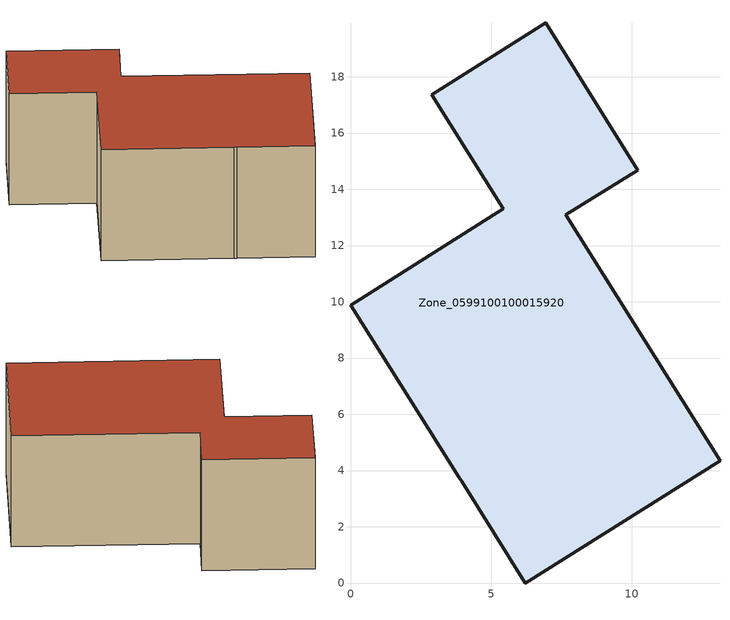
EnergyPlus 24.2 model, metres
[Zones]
Zone_0599100100015920
 floor ground (C_G): 13.14,4.34 6.21,0 3.96,3.62 3.87,3.73 0,9.88 5.44,13.3 2.88,17.36 6.94,19.91 10.22,14.68 7.66,13.09 z0
 wall outside (C_F): 13.14,4.34 7.66,13.09 10.22,14.68 6.94,19.91 2.88,17.36 5.44,13.3 0,9.88 3.87,3.73 3.96,3.62 6.21,0 13.14,4.34 z0:6.94
 roof outside (C_R): 6.21,0 13.14,4.34 7.66,13.09 10.22,14.68 6.94,19.91 2.88,17.36 5.44,13.3 0,9.88 3.87,3.73 3.96,3.62 z6.94
[BUILDING]
Pand.0599100100015920: North Axis=0; Terrain=City; Loads Convergence Tolerance Value=0.04; Temperature Convergence Tolerance Value=0.4; Solar Distribution=FullExterior; Maximum Number of Warmup Days=25; Minimum Number of Warmup Days=1
[Site:Location]
Rotterdam.The.Hague.AP_ZH_NLD Design_Conditions: Latitude=51.96; Longitude=4.45; Time Zone=1; Elevation=-4.5
[SITE:GROUNDTEMPERATURE:BUILDINGSURFACE]
18, 18, 18, 18, 18, 18, 18, 18, 18, 18, 18, 18
[MATERIAL] Thermal Absorptance=0.9; Solar Absorptance=0.7; Visible Absorptance=0.7
Name | Roughness | Thickness | Conductivity | Density | Specific Heat
G.D.2015-2018 | MediumSmooth | 0.15 | 0.0428571 | 540 | 1210
F.D.2015-2018 | Rough | 0.3 | 0.0666667 | 1920 | 840
R.D.2015-2018 | MediumRough | 0.2 | 0.0333333 | 1500 | 1000
[CONSTRUCTION]
C_G: G.D.2015-2018
C_F: F.D.2015-2018
C_R: R.D.2015-2018
[ZONE]
Zone_0599100100015920: Type=1; Multiplier=1; Ceiling Height=Autocalculate; Volume=Autocalculate; Floor Area=autocalculate; Part of Total Floor Area=Yes
[ZONEINFILTRATION:DESIGNFLOWRATE]
Infil_Zone_0599100100015920: Zone or ZoneList or Space or SpaceList=Zone_0599100100015920; Schedule=AlwaysOn; Design Flow Rate Calculation Method=Flow/Area; Flow Rate per Floor Area=0.0021; Constant Term Coefficient=1; Temperature Term Coefficient=0; Velocity Term Coefficient=0; Velocity Squared Term Coefficient=0
[HVACTEMPLATE:ZONE:IDEALLOADSAIRSYSTEM]
Zone_0599100100015920: Maximum Heating Supply Air Temperature=50; Minimum Cooling Supply Air Temperature=13; Maximum Heating Supply Air Humidity Ratio=0.0156; Minimum Cooling Supply Air Humidity Ratio=0.0077; Heating Limit=NoLimit; Cooling Limit=NoLimit; Dehumidification Control Type=ConstantSensibleHeatRatio; Cooling Sensible Heat Ratio=0.7; Dehumidification Setpoint=60; Humidification Control Type=None; Humidification Setpoint=30; Outdoor Air Method=None; Outdoor Air Flow Rate per Person=0.00944; Outdoor Air Flow Rate per Zone Floor Area=0; Outdoor Air Flow Rate per Zone=0; Demand Controlled Ventilation Type=None; Outdoor Air Economizer Type=NoEconomizer; Heat Recovery Type=None; Sensible Heat Recovery Effectiveness=0.7; Latent Heat Recovery Effectiveness=0.65
[ZONECONTROL:THERMOSTAT]
ThermostatControl_Zone_0599100100015920: Zone or ZoneList=Zone_0599100100015920; Control Type Schedule=DualSetpointControlType; Control 1=Thermostat_Zone_0599100100015920; Temperature Difference Between Cutout And Setpoint=0
[THERMOSTATSETPOINT:DUALSETPOINT]
Thermostat_Zone_0599100100015920: Heating Setpoint Temperature Schedule=HeatingSetpoint_Zone_0599100100015920; Cooling Setpoint Temperature Schedule=CoolingSetpoint_Zone_0599100100015920
[SCHEDULE:COMPACT]
HeatingSetpoint_Zone_0599100100015920: Through: 12/31, For: AllDays, Until: 24:00, 21
CoolingSetpoint_Zone_0599100100015920: Through: 12/31, For: AllDays, Until: 24:00, 24
DualSetpointControlType: Through: 12/31, For: AllDays, Until: 24:00, 4
AlwaysOn: Through: 12/31, For: AllDays, Until: 24:00, 1
